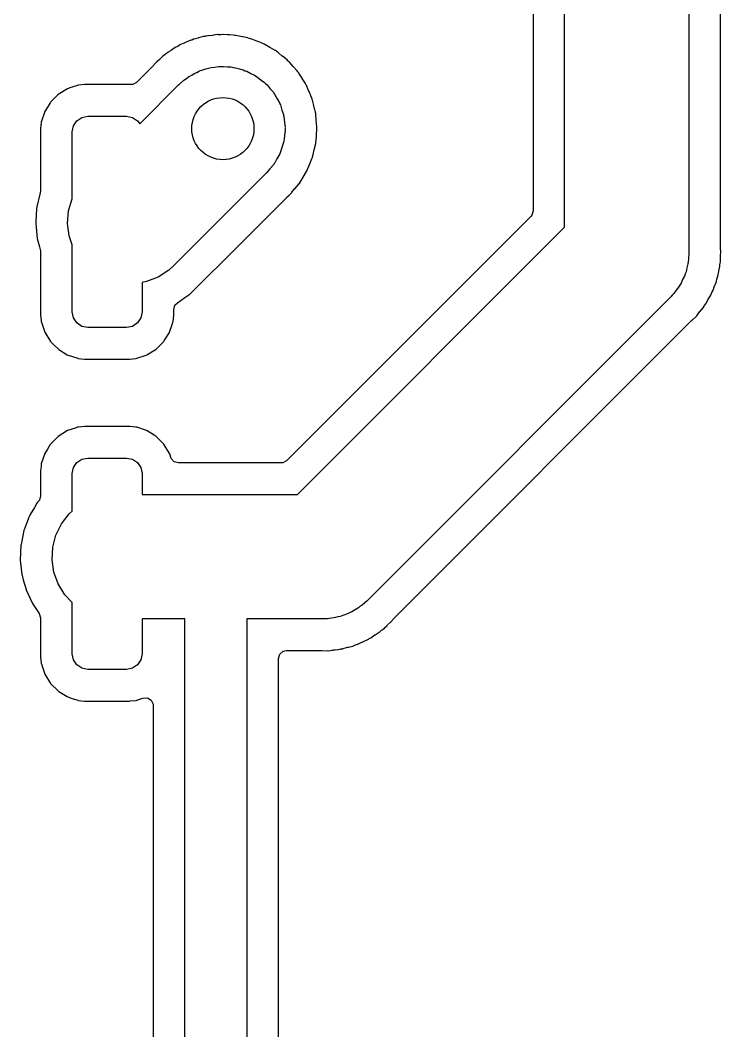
# Model space of a CAD drawing. Extents: x 1.82 to 8.48, y -4.98 to -0.82.
# Drawn here: x 2.539 to 2.983, y -3.524 to -2.884 of the extents above; entities that cross this region are included whole.
import ezdxf

# ---------------------------------------------------------------- set-up
doc = ezdxf.new("R2010")
doc.units = 0
doc.header["$MEASUREMENT"] = 0
doc.layers.add('BLACK', color=7, linetype='CONTINUOUS')

msp = doc.modelspace()

# ---------------------------------------------------------------- linework, layer by layer
at = {"layer": 'BLACK', "linetype": 'CONTINUOUS'}
for p, q in [((2.88386, -3.01519), (2.88386, -1.91929)), ((2.9626, -1.91929), (2.9626, -3.0315)), ((2.86384, -1.92182), (2.86384, -3.00484)), ((2.98262, -3.02834), (2.98262, -1.92182)), ((2.64276, -2.89865), (2.64048, -2.89959)), ((2.64304, -2.89852), (2.64276, -2.89865)), ((2.64403, -2.89804), (2.64304, -2.89852)), ((2.64558, -2.89728), (2.64403, -2.89804)), ((2.6471, -2.89682), (2.64558, -2.89728)), ((2.64757, -2.89666), (2.6471, -2.89682)), ((2.64873, -2.89617), (2.64757, -2.89666)), ((2.64891, -2.8961), (2.64873, -2.89617)), ((2.6491, -2.89605), (2.64891, -2.8961)), ((2.65163, -2.89545), (2.6491, -2.89605)), ((2.65191, -2.89537), (2.65163, -2.89545)), ((2.65473, -2.89452), (2.65191, -2.89537)), ((2.65587, -2.89437), (2.65473, -2.89452)), ((2.65619, -2.89432), (2.65587, -2.89437)), ((2.6567, -2.89423), (2.65619, -2.89432)), ((2.65781, -2.89396), (2.6567, -2.89423)), ((2.658, -2.89392), (2.65781, -2.89396)), ((2.65781, -2.89396), (2.65781, -2.89396)), ((2.6609, -2.89369), (2.658, -2.89392)), ((2.66117, -2.89366), (2.6609, -2.89369)), ((2.6642, -2.89325), (2.66117, -2.89366)), ((2.6644, -2.89326), (2.6642, -2.89325)), ((2.66462, -2.89327), (2.6644, -2.89326)), ((2.6644, -2.89326), (2.6644, -2.89326)), ((2.66557, -2.89329), (2.66462, -2.89327)), ((2.66609, -2.89328), (2.66557, -2.89329)), ((2.66732, -2.89318), (2.66609, -2.89328)), ((2.66752, -2.8932), (2.66732, -2.89318)), ((2.67033, -2.89342), (2.66752, -2.8932)), ((2.67058, -2.89343), (2.67033, -2.89342)), ((2.67156, -2.89346), (2.67058, -2.89343)), ((2.67376, -2.89352), (2.67156, -2.89346)), ((2.67498, -2.89376), (2.67376, -2.89352)), ((2.67552, -2.89383), (2.67498, -2.89376)), ((2.67664, -2.89392), (2.67552, -2.89383)), ((2.67969, -2.89465), (2.67664, -2.89392)), ((2.67991, -2.8947), (2.67969, -2.89465)), ((2.68103, -2.89491), (2.67991, -2.8947)), ((2.68315, -2.89531), (2.68103, -2.89491)), ((2.68333, -2.89538), (2.68315, -2.89531)), ((2.68421, -2.8957), (2.68333, -2.89538)), ((2.68475, -2.89586), (2.68421, -2.8957)), ((2.68573, -2.8961), (2.68475, -2.89586)), ((2.68873, -2.89734), (2.68573, -2.8961)), ((2.68893, -2.89742), (2.68873, -2.89734)), ((2.69213, -2.89858), (2.68893, -2.89742)), ((2.6923, -2.89868), (2.69213, -2.89858)), ((2.69302, -2.89908), (2.6923, -2.89868)), ((2.6923, -2.89868), (2.6923, -2.89868)), ((2.69354, -2.89933), (2.69302, -2.89908)), ((2.69419, -2.8996), (2.69354, -2.89933)), ((2.63103, -2.90565), (2.63067, -2.90593)), ((2.63216, -2.90469), (2.63103, -2.90565)), ((2.63231, -2.90456), (2.63216, -2.90469)), ((2.63216, -2.90469), (2.63216, -2.90469)), ((2.6345, -2.90321), (2.63231, -2.90456)), ((2.63477, -2.90304), (2.6345, -2.90321)), ((2.63699, -2.90147), (2.63477, -2.90304)), ((2.63852, -2.90072), (2.63699, -2.90147)), ((2.63894, -2.9005), (2.63852, -2.90072)), ((2.64011, -2.89978), (2.63894, -2.9005)), ((2.64028, -2.89968), (2.64011, -2.89978)), ((2.64011, -2.89978), (2.64011, -2.89978)), ((2.64048, -2.89959), (2.64028, -2.89968)), ((2.69437, -2.89968), (2.69419, -2.8996)), ((2.69419, -2.8996), (2.69419, -2.8996)), ((2.69715, -2.90138), (2.69437, -2.89968)), ((2.69723, -2.90143), (2.69715, -2.90138)), ((2.6974, -2.90153), (2.69723, -2.90143)), ((2.70047, -2.90324), (2.6974, -2.90153)), ((2.70062, -2.90337), (2.70047, -2.90324)), ((2.70118, -2.90381), (2.70062, -2.90337)), ((2.70062, -2.90337), (2.70062, -2.90337)), ((2.70167, -2.90415), (2.70118, -2.90381)), ((2.70234, -2.90456), (2.70167, -2.90415)), ((2.70249, -2.90469), (2.70234, -2.90456)), ((2.70497, -2.90681), (2.70249, -2.90469)), ((2.70249, -2.90469), (2.70249, -2.90469)), ((2.6252, -2.91063), (2.6238, -2.91226)), ((2.62683, -2.90924), (2.6252, -2.91063)), ((2.62712, -2.90897), (2.62683, -2.90924)), ((2.62834, -2.90775), (2.62712, -2.90897)), ((2.62918, -2.90698), (2.62834, -2.90775)), ((2.62931, -2.90689), (2.62918, -2.90698)), ((2.63067, -2.90593), (2.62931, -2.90689)), ((2.62931, -2.90689), (2.62931, -2.90689)), ((2.70511, -2.90692), (2.70497, -2.90681)), ((2.70796, -2.90918), (2.70511, -2.90692)), ((2.7085, -2.90977), (2.70796, -2.90918)), ((2.70894, -2.91019), (2.7085, -2.90977)), ((2.70945, -2.91063), (2.70894, -2.91019)), ((2.70957, -2.91078), (2.70945, -2.91063)), ((2.71177, -2.91334), (2.70957, -2.91078)), ((2.70957, -2.91078), (2.70957, -2.91078)), ((2.62354, -2.91255), (2.61262, -2.92347)), ((2.6238, -2.91226), (2.62354, -2.91255)), ((2.6476, -2.91886), (2.6492, -2.9178)), ((2.6492, -2.9178), (2.65087, -2.91714)), ((2.65087, -2.91714), (2.65257, -2.91625)), ((2.65257, -2.91625), (2.6547, -2.91563)), ((2.6547, -2.91563), (2.6566, -2.91487)), ((2.6566, -2.91487), (2.65824, -2.91458)), ((2.65824, -2.91458), (2.65995, -2.91408)), ((2.65995, -2.91408), (2.6623, -2.91387)), ((2.6623, -2.91387), (2.66444, -2.91349)), ((2.66444, -2.91349), (2.66597, -2.91353)), ((2.66597, -2.91353), (2.6676, -2.91339)), ((2.6676, -2.91339), (2.6701, -2.91365)), ((2.6701, -2.91365), (2.67239, -2.91371)), ((2.67239, -2.91371), (2.67376, -2.91403)), ((2.67376, -2.91403), (2.67524, -2.91419)), ((2.67524, -2.91419), (2.67779, -2.91498)), ((2.67779, -2.91498), (2.68014, -2.91553)), ((2.68014, -2.91553), (2.6813, -2.91607)), ((2.6813, -2.91607), (2.68258, -2.91646)), ((2.68258, -2.91646), (2.68507, -2.91781)), ((2.68507, -2.91781), (2.68736, -2.91887)), ((2.71187, -2.91347), (2.71177, -2.91334)), ((2.7144, -2.91624), (2.71187, -2.91347)), ((2.71478, -2.91681), (2.7144, -2.91624)), ((2.71516, -2.91731), (2.71478, -2.91681)), ((2.71552, -2.91774), (2.71516, -2.91731)), ((2.71744, -2.92088), (2.71552, -2.91774)), ((2.57958, -2.92488), (2.57581, -2.92527)), ((2.57971, -2.92486), (2.57958, -2.92488)), ((2.57958, -2.92488), (2.57958, -2.92488)), ((2.60828, -2.92486), (2.57971, -2.92486)), ((2.60861, -2.9249), (2.60828, -2.92486)), ((2.61017, -2.92481), (2.60861, -2.9249)), ((2.61262, -2.92347), (2.61017, -2.92481)), ((2.61461, -2.94979), (2.63948, -2.92492)), ((2.63948, -2.92492), (2.63969, -2.92473)), ((2.63969, -2.92473), (2.63978, -2.92463)), ((2.63978, -2.92463), (2.64005, -2.92441)), ((2.64005, -2.92441), (2.64255, -2.92216)), ((2.64255, -2.92216), (2.64416, -2.92111)), ((2.64416, -2.92111), (2.64577, -2.91981)), ((2.64577, -2.91981), (2.6476, -2.91886)), ((2.68736, -2.91887), (2.68828, -2.91955)), ((2.68828, -2.91955), (2.68934, -2.92012)), ((2.68934, -2.92012), (2.69164, -2.92202)), ((2.69164, -2.92202), (2.69377, -2.92359)), ((2.69377, -2.92359), (2.69444, -2.92434)), ((2.69444, -2.92434), (2.69526, -2.92501)), ((2.71752, -2.921), (2.71744, -2.92088)), ((2.71964, -2.92423), (2.71752, -2.921)), ((2.71972, -2.92442), (2.71964, -2.92423)), ((2.71987, -2.92476), (2.71972, -2.92442)), ((2.71972, -2.92442), (2.71972, -2.92442)), ((2.72017, -2.92533), (2.71987, -2.92476)), ((2.56302, -2.93116), (2.5581, -2.93609)), ((2.56894, -2.9275), (2.56302, -2.93116)), ((2.57031, -2.92704), (2.56894, -2.9275)), ((2.57529, -2.92538), (2.57031, -2.92704)), ((2.57554, -2.92529), (2.57529, -2.92538)), ((2.57529, -2.92538), (2.57529, -2.92538)), ((2.57581, -2.92527), (2.57554, -2.92529)), ((2.57581, -2.92527), (2.57581, -2.92527)), ((2.69526, -2.92501), (2.69726, -2.92747)), ((2.69726, -2.92747), (2.69909, -2.9295)), ((2.69909, -2.9295), (2.69954, -2.93026)), ((2.69954, -2.93026), (2.70011, -2.93097)), ((2.70011, -2.93097), (2.70169, -2.93392)), ((2.7204, -2.92571), (2.72017, -2.92533)), ((2.72048, -2.92589), (2.7204, -2.92571)), ((2.72185, -2.92921), (2.72048, -2.92589)), ((2.72048, -2.92589), (2.72048, -2.92589)), ((2.7219, -2.92932), (2.72185, -2.92921)), ((2.72352, -2.93296), (2.7219, -2.92932)), ((2.55795, -2.93634), (2.55487, -2.94133)), ((2.5581, -2.93609), (2.55795, -2.93634)), ((2.55795, -2.93634), (2.55795, -2.93634)), ((2.70169, -2.93392), (2.70312, -2.93637)), ((2.70312, -2.93637), (2.70336, -2.93707)), ((2.70336, -2.93707), (2.70372, -2.93775)), ((2.70372, -2.93775), (2.70475, -2.94115)), ((2.72357, -2.93316), (2.72352, -2.93296)), ((2.72364, -2.93341), (2.72357, -2.93316)), ((2.72385, -2.93404), (2.72364, -2.93341)), ((2.72391, -2.93417), (2.72385, -2.93404)), ((2.72398, -2.93435), (2.72391, -2.93417)), ((2.72391, -2.93417), (2.72391, -2.93417)), ((2.72408, -2.93475), (2.72398, -2.93435)), ((2.72489, -2.93813), (2.72408, -2.93475)), ((2.55444, -2.94202), (2.55225, -2.94863)), ((2.55487, -2.94133), (2.55444, -2.94202)), ((2.70475, -2.94115), (2.70568, -2.9439)), ((2.70568, -2.9439), (2.70576, -2.9445)), ((2.72492, -2.93824), (2.72489, -2.93813)), ((2.72584, -2.94174), (2.72492, -2.93824)), ((2.72596, -2.9422), (2.72584, -2.94174)), ((2.726, -2.94255), (2.72596, -2.9422)), ((2.72611, -2.94322), (2.726, -2.94255)), ((2.72616, -2.94344), (2.72611, -2.94322)), ((2.72618, -2.94363), (2.72616, -2.94344)), ((2.72622, -2.9441), (2.72618, -2.94363)), ((2.72618, -2.94363), (2.72618, -2.94363)), ((2.72643, -2.94688), (2.72622, -2.9441)), ((2.55222, -2.9489), (2.55205, -2.95059)), ((2.55225, -2.94863), (2.55222, -2.9489)), ((2.55222, -2.9489), (2.55222, -2.9489)), ((2.5726, -2.95096), (2.57473, -2.94776)), ((2.57473, -2.94776), (2.57793, -2.94563)), ((2.57793, -2.94563), (2.58169, -2.94488)), ((2.58169, -2.94488), (2.6063, -2.94488)), ((2.6063, -2.94488), (2.61007, -2.94563)), ((2.61007, -2.94563), (2.61326, -2.94776)), ((2.61326, -2.94776), (2.61461, -2.94979)), ((2.70576, -2.9445), (2.70594, -2.94511)), ((2.70594, -2.94511), (2.70631, -2.94887)), ((2.70631, -2.94887), (2.70668, -2.95179)), ((2.72648, -2.94741), (2.72643, -2.94688)), ((2.72648, -2.94751), (2.72648, -2.94741)), ((2.7269, -2.95172), (2.72648, -2.94751)), ((2.55205, -2.95059), (2.55183, -2.95274)), ((2.55183, -2.95274), (2.55183, -2.99199)), ((2.57185, -2.95472), (2.5726, -2.95096)), ((2.57185, -2.99693), (2.57185, -2.95472)), ((2.70668, -2.95386), (2.70628, -2.95699)), ((2.70668, -2.95179), (2.70664, -2.95227)), ((2.70664, -2.95227), (2.70669, -2.95276)), ((2.70669, -2.95276), (2.70668, -2.95386)), ((2.72654, -2.95733), (2.72657, -2.95691)), ((2.72657, -2.95691), (2.72658, -2.95683)), ((2.72658, -2.95683), (2.7269, -2.95276)), ((2.72688, -2.95191), (2.7269, -2.95172)), ((2.72688, -2.95192), (2.72688, -2.95191)), ((2.72688, -2.95195), (2.72688, -2.95192)), ((2.72689, -2.95237), (2.72688, -2.95195)), ((2.72688, -2.95256), (2.72688, -2.95237)), ((2.72688, -2.95237), (2.72689, -2.95237)), ((2.7269, -2.95276), (2.72688, -2.95256)), ((2.70571, -2.96148), (2.70466, -2.96465)), ((2.70583, -2.96057), (2.70571, -2.96148)), ((2.70607, -2.95973), (2.70583, -2.96057)), ((2.70628, -2.95699), (2.70607, -2.95973)), ((2.72519, -2.96613), (2.72612, -2.96226)), ((2.72612, -2.96226), (2.72616, -2.96208)), ((2.72612, -2.96226), (2.72612, -2.96226)), ((2.72616, -2.96208), (2.72618, -2.96188)), ((2.72618, -2.96188), (2.72621, -2.9617)), ((2.72621, -2.9617), (2.72624, -2.9615)), ((2.72624, -2.9615), (2.72625, -2.96145)), ((2.72625, -2.96145), (2.7263, -2.96125)), ((2.7263, -2.96125), (2.72636, -2.96022)), ((2.72636, -2.96022), (2.72654, -2.95733)), ((2.70329, -2.96877), (2.70154, -2.97186)), ((2.70353, -2.96803), (2.70329, -2.96877)), ((2.70388, -2.96738), (2.70353, -2.96803)), ((2.70466, -2.96465), (2.70388, -2.96738)), ((2.72418, -2.97057), (2.72448, -2.96923)), ((2.72448, -2.96923), (2.72517, -2.96619)), ((2.72517, -2.96619), (2.72519, -2.96613)), ((2.69949, -2.97545), (2.69702, -2.97831)), ((2.69981, -2.9749), (2.69949, -2.97545)), ((2.70019, -2.97443), (2.69981, -2.9749)), ((2.70154, -2.97186), (2.70019, -2.97443)), ((2.7206, -2.97943), (2.72234, -2.97512)), ((2.72234, -2.97512), (2.72236, -2.97509)), ((2.72236, -2.97509), (2.72238, -2.97502)), ((2.72238, -2.97502), (2.72398, -2.97117)), ((2.72398, -2.97117), (2.72402, -2.97099)), ((2.72402, -2.97099), (2.72409, -2.9708)), ((2.72409, -2.9708), (2.7241, -2.97076)), ((2.7241, -2.97076), (2.72418, -2.97057)), ((2.69516, -2.98059), (2.63611, -3.03965)), ((2.69702, -2.97831), (2.69516, -2.98059)), ((2.71818, -2.98343), (2.7203, -2.97997)), ((2.7203, -2.97997), (2.7204, -2.9798)), ((2.7203, -2.97997), (2.7203, -2.97997)), ((2.7204, -2.9798), (2.72044, -2.9797)), ((2.72044, -2.9797), (2.72047, -2.97965)), ((2.72047, -2.97965), (2.7205, -2.97961)), ((2.7205, -2.97961), (2.7206, -2.97943)), ((2.71304, -2.99067), (2.71509, -2.98827)), ((2.71509, -2.98827), (2.71552, -2.98777)), ((2.71552, -2.98777), (2.71554, -2.98773)), ((2.71554, -2.98773), (2.71565, -2.98761)), ((2.71565, -2.98761), (2.71575, -2.98744)), ((2.71575, -2.98744), (2.71816, -2.98346)), ((2.71575, -2.98744), (2.71575, -2.98744)), ((2.71816, -2.98346), (2.71818, -2.98343)), ((2.55137, -2.99419), (2.54951, -3.00238)), ((2.55141, -2.99399), (2.55137, -2.99419)), ((2.55137, -2.99419), (2.55137, -2.99419)), ((2.55149, -2.99381), (2.55141, -2.99399)), ((2.55155, -2.99362), (2.55149, -2.99381)), ((2.55183, -2.99199), (2.55152, -2.99361)), ((2.55152, -2.99361), (2.55155, -2.99362)), ((2.70782, -2.99627), (2.7093, -2.99501)), ((2.7093, -2.99501), (2.70945, -2.99488)), ((2.7093, -2.99501), (2.7093, -2.99501)), ((2.70945, -2.99488), (2.70957, -2.99473)), ((2.70957, -2.99473), (2.71053, -2.99361)), ((2.70957, -2.99473), (2.70957, -2.99473)), ((2.71053, -2.99361), (2.71093, -2.99315)), ((2.71093, -2.99315), (2.71098, -2.99309)), ((2.71098, -2.99309), (2.71102, -2.99305)), ((2.71102, -2.99305), (2.713, -2.99072)), ((2.713, -2.99072), (2.71304, -2.99067)), ((2.56952, -3.00484), (2.57171, -2.99719)), ((2.57171, -2.99719), (2.57185, -2.99693)), ((2.67712, -3.02695), (2.70753, -2.99654)), ((2.70753, -2.99654), (2.70782, -2.99627)), ((2.54928, -3.00351), (2.54878, -3.01155)), ((2.54929, -3.00331), (2.54928, -3.00351)), ((2.54928, -3.00351), (2.54928, -3.00351)), ((2.54951, -3.00238), (2.54929, -3.00331)), ((2.56891, -3.01277), (2.56952, -3.00484)), ((2.86305, -3.00752), (2.86239, -3.00835)), ((2.86384, -3.00484), (2.86305, -3.00752)), ((2.54878, -3.01155), (2.54869, -3.01285)), ((2.54869, -3.01285), (2.54963, -3.02236)), ((2.56991, -3.02067), (2.56891, -3.01277)), ((2.86239, -3.00835), (2.70766, -3.16307)), ((2.57185, -3.02638), (2.56991, -3.02067)), ((2.7145, -3.18455), (2.88386, -3.01519)), ((2.54963, -3.02236), (2.55102, -3.02764)), ((2.57185, -3.0689), (2.57185, -3.02638)), ((2.64725, -3.05681), (2.67712, -3.02695)), ((2.55102, -3.02764), (2.55167, -3.03008)), ((2.55167, -3.03008), (2.55183, -3.03135)), ((2.55183, -3.03135), (2.55183, -3.07088)), ((2.9626, -3.0315), (2.96238, -3.03561)), ((2.98264, -3.02882), (2.98262, -3.02834)), ((2.98262, -3.03354), (2.98263, -3.03323)), ((2.98262, -3.03575), (2.98262, -3.03354)), ((2.98263, -3.03323), (2.98279, -3.03066)), ((2.9828, -3.03046), (2.98264, -3.02882)), ((2.98279, -3.03066), (2.9828, -3.03046)), ((2.63611, -3.03965), (2.63304, -3.04241)), ((2.96198, -3.03847), (2.96128, -3.04091)), ((2.96209, -3.03703), (2.96198, -3.03847)), ((2.96238, -3.03561), (2.96209, -3.03703)), ((2.98153, -3.04294), (2.9822, -3.03999)), ((2.9822, -3.03999), (2.98228, -3.0387)), ((2.98228, -3.0387), (2.98235, -3.03817)), ((2.98235, -3.03817), (2.98257, -3.0369)), ((2.98257, -3.03674), (2.98262, -3.03581)), ((2.98257, -3.0369), (2.98257, -3.03674)), ((2.98262, -3.03581), (2.98262, -3.03575)), ((2.98262, -3.03581), (2.98262, -3.03581)), ((2.63304, -3.04241), (2.62639, -3.04676)), ((2.95978, -3.04612), (2.95861, -3.04837)), ((2.96018, -3.04473), (2.95978, -3.04612)), ((2.96076, -3.0434), (2.96018, -3.04473)), ((2.96128, -3.04091), (2.96076, -3.0434)), ((2.98052, -3.04754), (2.98094, -3.04631)), ((2.98094, -3.04631), (2.98147, -3.04326)), ((2.98147, -3.04326), (2.98152, -3.04301)), ((2.98152, -3.04301), (2.98153, -3.04294)), ((2.61899, -3.04969), (2.61614, -3.0502)), ((2.61614, -3.0502), (2.61614, -3.0689)), ((2.62639, -3.04676), (2.61899, -3.04969)), ((2.95677, -3.05189), (2.9561, -3.05317)), ((2.9576, -3.0507), (2.95677, -3.05189)), ((2.95861, -3.04837), (2.9576, -3.0507)), ((2.97793, -3.05504), (2.97884, -3.05243)), ((2.97884, -3.05243), (2.97893, -3.05218)), ((2.97893, -3.05218), (2.98001, -3.0495)), ((2.98001, -3.0495), (2.98008, -3.04931)), ((2.98008, -3.04931), (2.98037, -3.04805)), ((2.98037, -3.04805), (2.98052, -3.04754)), ((2.64328, -3.05979), (2.64628, -3.05768)), ((2.64628, -3.05768), (2.64641, -3.05759)), ((2.64628, -3.05768), (2.64628, -3.05768)), ((2.64641, -3.05759), (2.64725, -3.05681)), ((2.95107, -3.05933), (2.75865, -3.25176)), ((2.95198, -3.05821), (2.95107, -3.05933)), ((2.95303, -3.05722), (2.95198, -3.05821)), ((2.95449, -3.05514), (2.95303, -3.05722)), ((2.9561, -3.05317), (2.95449, -3.05514)), ((2.9749, -3.06082), (2.97578, -3.05938)), ((2.97578, -3.05938), (2.9765, -3.05817)), ((2.9765, -3.05817), (2.97699, -3.05698)), ((2.97699, -3.05698), (2.97722, -3.05649)), ((2.97722, -3.05649), (2.97773, -3.05553)), ((2.97773, -3.05553), (2.97783, -3.05535)), ((2.97783, -3.05535), (2.97793, -3.05504)), ((2.63616, -3.06735), (2.63695, -3.06467)), ((2.63695, -3.06467), (2.63856, -3.06312)), ((2.63856, -3.06312), (2.6386, -3.0631)), ((2.6386, -3.0631), (2.64328, -3.05979)), ((2.97166, -3.06618), (2.97222, -3.06524)), ((2.97222, -3.06524), (2.97253, -3.0648)), ((2.97253, -3.0648), (2.97331, -3.06377)), ((2.97331, -3.06377), (2.97477, -3.06105)), ((2.97477, -3.06105), (2.9749, -3.06082)), ((2.55183, -3.07088), (2.55184, -3.07101)), ((2.55184, -3.07101), (2.55184, -3.07101)), ((2.55184, -3.07101), (2.55217, -3.07411)), ((2.5726, -3.07266), (2.57185, -3.0689)), ((2.61614, -3.0689), (2.61539, -3.07266)), ((2.63574, -3.07499), (2.63616, -3.07088)), ((2.63616, -3.07088), (2.63616, -3.06735)), ((2.96465, -3.07406), (2.96736, -3.0715)), ((2.96736, -3.0715), (2.96751, -3.07136)), ((2.96736, -3.0715), (2.96736, -3.0715)), ((2.96751, -3.07136), (2.96939, -3.06891)), ((2.96939, -3.06891), (2.96955, -3.06871)), ((2.96955, -3.06871), (2.97142, -3.0665)), ((2.97142, -3.0665), (2.97155, -3.06635)), ((2.97142, -3.0665), (2.97142, -3.0665)), ((2.97155, -3.06635), (2.97166, -3.06618)), ((2.97166, -3.06618), (2.97166, -3.06618)), ((2.55217, -3.07411), (2.55226, -3.07505)), ((2.55226, -3.07505), (2.55235, -3.0753)), ((2.55235, -3.0753), (2.55235, -3.0753)), ((2.55235, -3.0753), (2.55277, -3.07658)), ((2.55277, -3.07658), (2.55447, -3.08165)), ((2.57473, -3.07586), (2.5726, -3.07266)), ((2.57793, -3.07799), (2.57473, -3.07586)), ((2.58169, -3.07874), (2.57793, -3.07799)), ((2.61007, -3.07799), (2.6063, -3.07874)), ((2.61326, -3.07586), (2.61007, -3.07799)), ((2.61539, -3.07266), (2.61326, -3.07586)), ((2.63355, -3.0816), (2.63512, -3.07685)), ((2.63512, -3.07685), (2.63565, -3.07525)), ((2.63565, -3.07525), (2.63574, -3.07499)), ((2.63565, -3.07525), (2.63565, -3.07525)), ((2.77504, -3.26368), (2.96455, -3.07416)), ((2.96455, -3.07416), (2.96465, -3.07406)), ((2.55447, -3.08165), (2.55813, -3.08757)), ((2.6063, -3.07874), (2.58169, -3.07874)), ((2.63038, -3.08675), (2.6334, -3.08185)), ((2.6334, -3.08185), (2.63355, -3.0816)), ((2.6334, -3.08185), (2.6334, -3.08185)), ((2.55813, -3.08757), (2.55833, -3.08778)), ((2.55833, -3.08778), (2.55995, -3.08939)), ((2.55995, -3.08939), (2.56306, -3.09249)), ((2.6255, -3.09193), (2.6295, -3.08793)), ((2.6295, -3.08793), (2.62989, -3.08753)), ((2.62989, -3.08753), (2.63038, -3.08675)), ((2.56306, -3.09249), (2.5633, -3.09264)), ((2.5633, -3.09264), (2.5633, -3.09264)), ((2.5633, -3.09264), (2.5687, -3.09597)), ((2.5687, -3.09597), (2.56899, -3.09615)), ((2.56899, -3.09615), (2.5713, -3.09691)), ((2.5713, -3.09691), (2.57534, -3.09825)), ((2.6127, -3.09824), (2.61804, -3.09646)), ((2.61804, -3.09646), (2.61905, -3.09612)), ((2.61905, -3.09612), (2.62497, -3.09246)), ((2.62497, -3.09246), (2.6255, -3.09193)), ((2.57534, -3.09825), (2.57534, -3.09825)), ((2.57534, -3.09825), (2.5756, -3.09834)), ((2.5756, -3.09834), (2.57587, -3.09837)), ((2.57587, -3.09837), (2.57587, -3.09837)), ((2.57587, -3.09837), (2.57756, -3.09854)), ((2.57756, -3.09854), (2.57971, -3.09876)), ((2.57971, -3.09876), (2.60828, -3.09876)), ((2.60828, -3.09876), (2.60841, -3.09875)), ((2.60841, -3.09875), (2.61218, -3.09836)), ((2.60841, -3.09875), (2.60841, -3.09875)), ((2.61218, -3.09836), (2.61245, -3.09833)), ((2.61218, -3.09836), (2.61218, -3.09836)), ((2.61245, -3.09833), (2.6127, -3.09824)), ((2.6127, -3.09824), (2.6127, -3.09824)), ((2.57362, -3.14247), (2.56894, -3.14403)), ((2.57529, -3.14192), (2.57362, -3.14247)), ((2.57554, -3.14183), (2.57529, -3.14192)), ((2.57529, -3.14192), (2.57529, -3.14192)), ((2.57581, -3.1418), (2.57554, -3.14183)), ((2.57958, -3.14141), (2.57581, -3.1418)), ((2.57581, -3.1418), (2.57581, -3.1418)), ((2.57971, -3.1414), (2.57958, -3.14141)), ((2.57958, -3.14141), (2.57958, -3.14141)), ((2.60828, -3.1414), (2.57971, -3.1414)), ((2.61043, -3.14162), (2.60828, -3.1414)), ((2.61213, -3.14179), (2.61043, -3.14162)), ((2.6124, -3.14182), (2.61213, -3.14179)), ((2.61213, -3.14179), (2.61213, -3.14179)), ((2.61265, -3.1419), (2.6124, -3.14182)), ((2.61269, -3.14192), (2.61265, -3.1419)), ((2.61265, -3.1419), (2.61265, -3.1419)), ((2.61901, -3.14401), (2.61269, -3.14192)), ((2.56302, -3.1477), (2.5581, -3.15263)), ((2.56894, -3.14403), (2.56302, -3.1477)), ((2.61925, -3.14416), (2.61901, -3.14401)), ((2.62379, -3.14696), (2.61925, -3.14416)), ((2.61925, -3.14416), (2.61925, -3.14416)), ((2.62493, -3.14767), (2.62379, -3.14696)), ((2.62986, -3.15258), (2.62493, -3.14767)), ((2.55795, -3.15287), (2.55611, -3.15585)), ((2.5581, -3.15263), (2.55795, -3.15287)), ((2.55795, -3.15287), (2.55795, -3.15287)), ((2.63353, -3.15851), (2.62986, -3.15258)), ((2.55444, -3.15855), (2.55225, -3.16516)), ((2.55611, -3.15585), (2.55444, -3.15855)), ((2.57793, -3.16217), (2.58169, -3.16142)), ((2.58169, -3.16142), (2.6063, -3.16142)), ((2.6063, -3.16142), (2.61007, -3.16217)), ((2.63362, -3.15878), (2.63353, -3.15851)), ((2.6344, -3.16114), (2.63362, -3.15878)), ((2.63362, -3.15878), (2.63362, -3.15878)), ((2.6346, -3.16163), (2.6344, -3.16114)), ((2.63643, -3.16374), (2.6346, -3.16163)), ((2.5521, -3.16667), (2.55183, -3.16928)), ((2.55222, -3.16543), (2.5521, -3.16667)), ((2.55225, -3.16516), (2.55222, -3.16543)), ((2.55222, -3.16543), (2.55222, -3.16543)), ((2.57185, -3.17126), (2.5726, -3.16749)), ((2.5726, -3.16749), (2.57473, -3.1643)), ((2.57473, -3.1643), (2.57793, -3.16217)), ((2.61007, -3.16217), (2.61326, -3.1643)), ((2.61326, -3.1643), (2.61539, -3.16749)), ((2.61539, -3.16749), (2.61614, -3.17126)), ((2.63911, -3.16453), (2.63643, -3.16374)), ((2.70415, -3.16453), (2.63911, -3.16453)), ((2.70521, -3.16441), (2.70415, -3.16453)), ((2.70766, -3.16307), (2.70521, -3.16441)), ((2.55183, -3.16928), (2.55183, -3.1853)), ((2.57185, -3.19511), (2.57185, -3.17126)), ((2.61614, -3.17126), (2.61614, -3.18455)), ((2.55183, -3.1853), (2.55104, -3.18798)), ((2.61614, -3.18455), (2.7145, -3.18455)), ((2.54787, -3.19271), (2.54523, -3.19724)), ((2.5495, -3.18991), (2.54787, -3.19271)), ((2.54992, -3.1894), (2.5495, -3.18991)), ((2.5507, -3.18845), (2.54992, -3.1894)), ((2.55104, -3.18798), (2.5507, -3.18845)), ((2.54462, -3.19836), (2.54138, -3.2068)), ((2.54469, -3.19817), (2.54462, -3.19836)), ((2.54523, -3.19724), (2.54469, -3.19817)), ((2.56504, -3.20305), (2.56991, -3.19677)), ((2.56991, -3.19677), (2.57185, -3.19511)), ((2.56152, -3.21019), (2.56504, -3.20305)), ((2.54123, -3.20729), (2.53939, -3.21608)), ((2.54127, -3.20709), (2.54123, -3.20729)), ((2.54123, -3.20729), (2.54123, -3.20729)), ((2.54138, -3.2068), (2.54127, -3.20709)), ((2.55952, -3.21789), (2.56152, -3.21019)), ((2.53931, -3.21645), (2.53888, -3.226)), ((2.53939, -3.21608), (2.53931, -3.21645)), ((2.5591, -3.22584), (2.55952, -3.21789)), ((2.53888, -3.226), (2.5389, -3.22619)), ((2.5389, -3.22619), (2.5389, -3.22619)), ((2.5389, -3.22619), (2.53995, -3.23526)), ((2.56029, -3.23371), (2.5591, -3.22584)), ((2.53995, -3.23526), (2.53998, -3.23549)), ((2.53998, -3.23549), (2.54003, -3.23568)), ((2.54003, -3.23568), (2.54003, -3.23568)), ((2.54003, -3.23568), (2.54084, -3.23852)), ((2.54084, -3.23852), (2.54258, -3.24469)), ((2.56304, -3.24118), (2.56029, -3.23371)), ((2.54258, -3.24469), (2.54266, -3.24487)), ((2.54266, -3.24487), (2.54266, -3.24487)), ((2.54266, -3.24487), (2.54653, -3.25315)), ((2.56723, -3.24794), (2.56304, -3.24118)), ((2.57185, -3.25282), (2.56723, -3.24794)), ((2.54653, -3.25315), (2.54662, -3.25335)), ((2.54662, -3.25335), (2.54673, -3.25351)), ((2.54673, -3.25351), (2.54673, -3.25351)), ((2.54673, -3.25351), (2.55097, -3.25976)), ((2.57185, -3.28543), (2.57185, -3.25282)), ((2.75105, -3.25748), (2.74893, -3.25887)), ((2.75328, -3.25625), (2.75105, -3.25748)), ((2.75437, -3.25531), (2.75328, -3.25625)), ((2.75558, -3.25451), (2.75437, -3.25531)), ((2.75865, -3.25176), (2.75558, -3.25451)), ((2.55097, -3.25976), (2.55183, -3.26254)), ((2.55183, -3.26254), (2.55183, -3.28742)), ((2.64321, -3.26329), (2.61614, -3.26329)), ((2.61614, -3.26329), (2.61614, -3.28543)), ((2.64321, -4.5544), (2.64321, -3.26329)), ((2.73081, -3.26329), (2.68258, -3.26329)), ((2.68258, -3.26329), (2.68258, -4.54624)), ((2.73225, -3.26314), (2.73081, -3.26329)), ((2.73369, -3.26318), (2.73225, -3.26314)), ((2.73619, -3.26274), (2.73369, -3.26318)), ((2.73872, -3.26248), (2.73619, -3.26274)), ((2.7401, -3.26205), (2.73872, -3.26248)), ((2.74153, -3.2618), (2.7401, -3.26205)), ((2.74389, -3.26086), (2.74153, -3.2618)), ((2.74632, -3.2601), (2.74389, -3.26086)), ((2.74758, -3.2594), (2.74632, -3.2601)), ((2.74893, -3.25887), (2.74758, -3.2594)), ((2.77455, -3.26423), (2.77471, -3.26404)), ((2.77471, -3.26404), (2.77504, -3.26368)), ((2.76747, -3.27077), (2.76789, -3.27044)), ((2.76789, -3.27044), (2.76832, -3.27014)), ((2.76832, -3.27014), (2.76895, -3.26969)), ((2.76895, -3.26969), (2.76966, -3.26905)), ((2.76966, -3.26905), (2.76975, -3.26896)), ((2.76975, -3.26896), (2.76979, -3.26892)), ((2.76975, -3.26896), (2.76975, -3.26896)), ((2.76979, -3.26892), (2.77136, -3.26736)), ((2.77136, -3.26736), (2.77158, -3.26714)), ((2.77158, -3.26714), (2.77352, -3.26544)), ((2.77352, -3.26544), (2.77367, -3.26531)), ((2.77352, -3.26544), (2.77352, -3.26544)), ((2.77367, -3.26531), (2.77399, -3.26492)), ((2.77399, -3.26492), (2.77455, -3.26423)), ((2.75732, -3.27718), (2.75841, -3.27672)), ((2.75841, -3.27672), (2.75951, -3.27603)), ((2.75951, -3.27603), (2.75997, -3.27577)), ((2.75997, -3.27577), (2.76114, -3.2752)), ((2.76114, -3.2752), (2.76367, -3.27342)), ((2.76367, -3.27342), (2.76388, -3.27328)), ((2.76388, -3.27328), (2.76633, -3.27173)), ((2.76633, -3.27173), (2.7665, -3.27163)), ((2.76633, -3.27173), (2.76633, -3.27173)), ((2.7665, -3.27163), (2.76665, -3.2715)), ((2.76665, -3.2715), (2.76747, -3.27077)), ((2.76665, -3.2715), (2.76665, -3.2715)), ((2.7055, -3.28376), (2.70756, -3.28331)), ((2.70756, -3.28331), (2.72986, -3.28331)), ((2.72986, -3.28331), (2.73, -3.28331)), ((2.73, -3.28331), (2.73373, -3.28341)), ((2.73393, -3.28342), (2.73699, -3.28301)), ((2.73699, -3.28301), (2.73725, -3.28298)), ((2.73725, -3.28298), (2.73838, -3.28289)), ((2.73838, -3.28289), (2.74013, -3.28275)), ((2.74013, -3.28275), (2.74033, -3.28273)), ((2.74013, -3.28275), (2.74013, -3.28275)), ((2.74033, -3.28273), (2.74159, -3.28243)), ((2.74159, -3.28243), (2.74212, -3.28233)), ((2.74212, -3.28233), (2.7434, -3.28215)), ((2.7434, -3.28215), (2.74359, -3.2821)), ((2.74359, -3.2821), (2.74636, -3.28126)), ((2.74359, -3.2821), (2.74359, -3.2821)), ((2.74636, -3.28126), (2.74661, -3.28119)), ((2.74661, -3.28119), (2.74685, -3.28113)), ((2.74685, -3.28113), (2.74961, -3.28045)), ((2.74961, -3.28045), (2.75081, -3.27995)), ((2.75081, -3.27995), (2.75131, -3.27977)), ((2.75131, -3.27977), (2.75255, -3.27939)), ((2.75255, -3.27939), (2.75273, -3.27931)), ((2.75273, -3.2793), (2.75533, -3.27804)), ((2.75273, -3.27931), (2.75273, -3.2793)), ((2.75533, -3.27804), (2.75556, -3.27793)), ((2.75556, -3.27793), (2.75732, -3.27718)), ((2.55183, -3.28742), (2.55184, -3.28755)), ((2.55184, -3.28755), (2.55184, -3.28755)), ((2.55184, -3.28755), (2.55223, -3.29127)), ((2.5726, -3.2892), (2.57185, -3.28543)), ((2.57473, -3.29239), (2.5726, -3.2892)), ((2.61539, -3.2892), (2.61326, -3.29239)), ((2.61614, -3.28543), (2.61539, -3.2892)), ((2.7026, -3.28827), (2.70339, -3.28559)), ((2.7026, -4.5359), (2.7026, -3.28827)), ((2.70339, -3.28559), (2.7055, -3.28376)), ((2.73373, -3.28341), (2.73373, -3.28341)), ((2.73373, -3.28341), (2.73393, -3.28342)), ((2.55223, -3.29127), (2.55226, -3.29158)), ((2.55226, -3.29158), (2.55235, -3.29184)), ((2.55235, -3.29184), (2.55235, -3.29184)), ((2.55235, -3.29184), (2.55301, -3.29383)), ((2.55301, -3.29383), (2.55447, -3.29819)), ((2.57793, -3.29453), (2.57473, -3.29239)), ((2.58169, -3.29528), (2.57793, -3.29453)), ((2.6063, -3.29528), (2.58169, -3.29528)), ((2.61007, -3.29453), (2.6063, -3.29528)), ((2.61326, -3.29239), (2.61007, -3.29453)), ((2.55447, -3.29819), (2.55813, -3.30411)), ((2.55813, -3.30411), (2.56306, -3.30903)), ((2.56306, -3.30903), (2.5633, -3.30918)), ((2.5633, -3.30918), (2.5633, -3.30918)), ((2.5633, -3.30918), (2.5687, -3.31251)), ((2.5687, -3.31251), (2.56899, -3.31268)), ((2.56899, -3.31268), (2.57176, -3.3136)), ((2.57176, -3.3136), (2.57534, -3.31479)), ((2.57534, -3.31479), (2.57534, -3.31479)), ((2.57534, -3.31479), (2.5756, -3.31487)), ((2.5756, -3.31487), (2.57587, -3.3149)), ((2.57587, -3.3149), (2.57587, -3.3149)), ((2.57587, -3.3149), (2.57756, -3.31508)), ((2.57756, -3.31508), (2.57971, -3.3153)), ((2.57971, -3.3153), (2.60828, -3.3153)), ((2.60828, -3.3153), (2.60841, -3.31528)), ((2.60841, -3.31528), (2.61218, -3.31489)), ((2.60841, -3.31528), (2.60841, -3.31528)), ((2.61218, -3.31489), (2.61245, -3.31486)), ((2.61218, -3.31489), (2.61218, -3.31489)), ((2.61245, -3.31486), (2.6127, -3.31478)), ((2.6127, -3.31478), (2.61666, -3.31346)), ((2.6127, -3.31478), (2.6127, -3.31478)), ((2.61666, -3.31346), (2.61945, -3.31336)), ((2.61945, -3.31336), (2.62186, -3.31478)), ((2.62186, -3.31478), (2.62311, -3.31728)), ((2.62311, -3.31728), (2.62319, -3.31816)), ((2.62319, -3.31816), (2.62319, -4.55196))]:
    msp.add_line(p, q, dxfattribs=at)
at = {"layer": 'BLACK'}
msp.add_circle((2.66732, -2.95276), 0.01969, dxfattribs=at)

doc.saveas('drawing.dxf')
